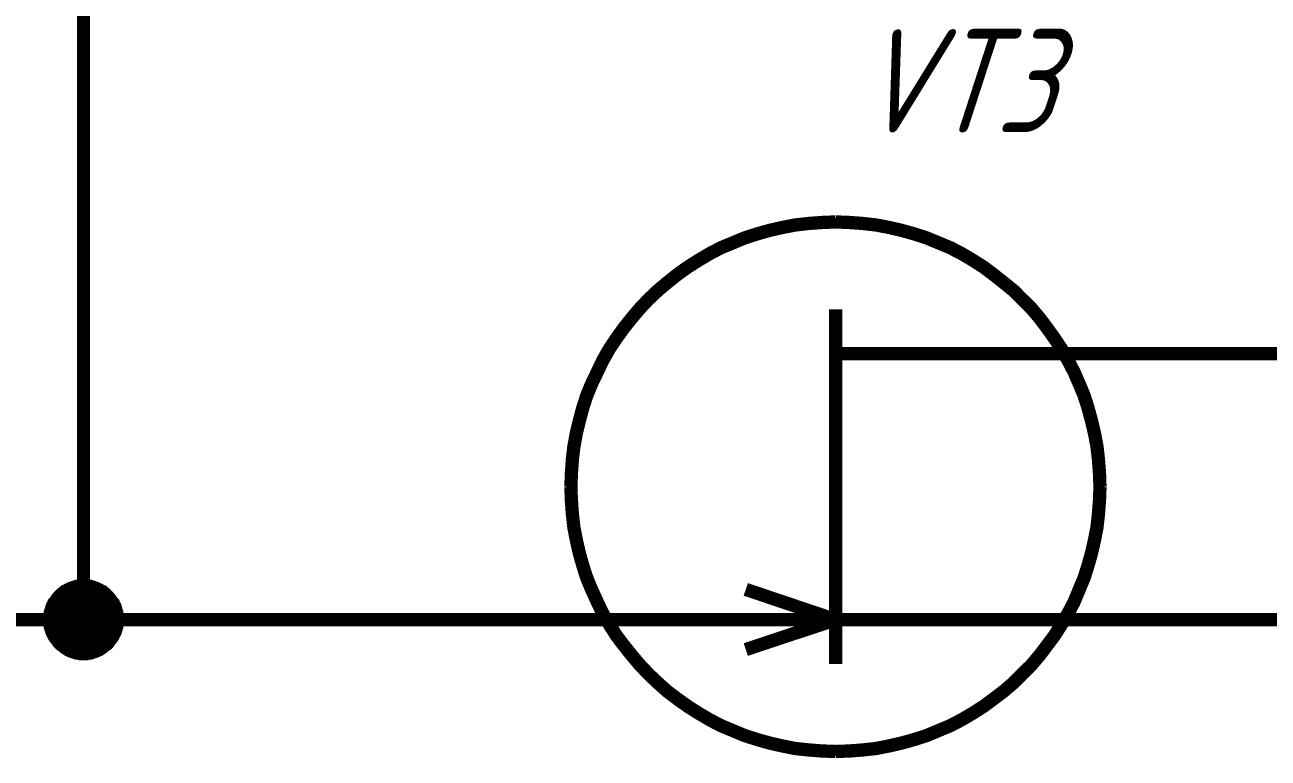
# Paper-space layout 'Layout1' of a CAD drawing. Header units: millimetres. Extents: x 0 to 420, y 0 to 297.
# Drawn here: x 238.78 to 266.88, y 119.52 to 136.08 of the extents above; entities that cross this region are included whole.
import ezdxf

# ---------------------------------------------------------------- set-up
doc = ezdxf.new("R2010")
doc.units = ezdxf.units.MM
doc.layers.add('Sheet', color=255, linetype='Continuous')
doc.styles.add('GOST', font='', dxfattribs={"oblique": 18})
doc.styles.get('GOST').set_extended_font_data('GOST type A')

psp = doc.layouts.get("Layout1")

# ---------------------------------------------------------------- linework, layer by layer
at = {"layer": 'Sheet'}
for points, const_width in [([(317.586, 147.64), (240.104, 147.64), (240.104, 122.643)], 0.3), ([(251.119, 125.641), (251.13, 125.944), (251.152, 126.259), (251.186, 126.551), (251.242, 126.854), (251.309, 127.135), (251.388, 127.427), (251.478, 127.707), (251.59, 127.977), (251.714, 128.235), (251.837, 128.494), (251.983, 128.752), (252.14, 128.988), (252.309, 129.223), (252.488, 129.448), (252.679, 129.673), (252.87, 129.875), (253.083, 130.077), (253.297, 130.257), (253.521, 130.436), (253.757, 130.605), (254.004, 130.762), (254.251, 130.908), (254.509, 131.043), (254.779, 131.155), (255.048, 131.267), (255.329, 131.357), (255.61, 131.436), (255.902, 131.503), (256.193, 131.559), (256.497, 131.593), (256.8, 131.615), (257.103, 131.627)], 0.3), ([(257.103, 131.627), (256.8, 131.615), (256.497, 131.593), (256.193, 131.559), (255.902, 131.503), (255.61, 131.436), (255.329, 131.357), (255.048, 131.267), (254.779, 131.155), (254.509, 131.043), (254.251, 130.908), (254.004, 130.762), (253.757, 130.605), (253.521, 130.436), (253.297, 130.257), (253.083, 130.077), (252.87, 129.875), (252.679, 129.673), (252.488, 129.448), (252.309, 129.223), (252.14, 128.988), (251.983, 128.752), (251.837, 128.494), (251.714, 128.235), (251.59, 127.977), (251.478, 127.707), (251.388, 127.427), (251.309, 127.135), (251.242, 126.854), (251.186, 126.551), (251.152, 126.259), (251.13, 125.944), (251.119, 125.641)], 0.3), ([(257.103, 131.627), (257.406, 131.615), (257.709, 131.593), (258.012, 131.559), (258.304, 131.503), (258.596, 131.436), (258.877, 131.357), (259.157, 131.267), (259.427, 131.155), (259.696, 131.043), (259.955, 130.908), (260.202, 130.762), (260.449, 130.605), (260.673, 130.436), (260.898, 130.257), (261.122, 130.077), (261.324, 129.875), (261.527, 129.673), (261.717, 129.448), (261.886, 129.223), (262.054, 128.988), (262.211, 128.752), (262.357, 128.494), (262.492, 128.235), (262.604, 127.977), (262.717, 127.707), (262.806, 127.427), (262.885, 127.135), (262.952, 126.854), (263.009, 126.551), (263.042, 126.259), (263.065, 125.944), (263.076, 125.641)], 0.3), ([(263.076, 125.641), (263.065, 125.944), (263.042, 126.259), (263.009, 126.551), (262.952, 126.854), (262.885, 127.135), (262.806, 127.427), (262.717, 127.707), (262.604, 127.977), (262.492, 128.235), (262.357, 128.494), (262.211, 128.752), (262.054, 128.988), (261.886, 129.223), (261.717, 129.448), (261.527, 129.673), (261.324, 129.875), (261.122, 130.077), (260.898, 130.257), (260.673, 130.436), (260.449, 130.605), (260.202, 130.762), (259.955, 130.908), (259.696, 131.043), (259.427, 131.155), (259.157, 131.267), (258.877, 131.357), (258.596, 131.436), (258.304, 131.503), (258.012, 131.559), (257.709, 131.593), (257.406, 131.615), (257.103, 131.627)], 0.3), ([(257.103, 125.641), (257.103, 129.65)], 0.3), ([(257.103, 129.65), (257.103, 121.644)], 0.3), ([(257.103, 128.651), (262.604, 128.651)], 0.3), ([(262.604, 128.651), (267.601, 128.651)], 0.3), ([(246.605, 122.643), (240.104, 122.643), (227.103, 122.643), (227.103, 127.64)], 0.3), ([(257.103, 119.667), (256.8, 119.678), (256.497, 119.701), (256.193, 119.734), (255.902, 119.791), (255.61, 119.858), (255.329, 119.937), (255.048, 120.026), (254.779, 120.139), (254.509, 120.251), (254.251, 120.386), (254.004, 120.532), (253.757, 120.689), (253.521, 120.857), (253.297, 121.026), (253.083, 121.217), (252.87, 121.419), (252.679, 121.621), (252.488, 121.846), (252.309, 122.07), (252.14, 122.295), (251.983, 122.542), (251.837, 122.789), (251.714, 123.047), (251.59, 123.317), (251.478, 123.586), (251.388, 123.867), (251.309, 124.148), (251.242, 124.44), (251.186, 124.732), (251.152, 125.035), (251.13, 125.338), (251.119, 125.641)], 0.3), ([(251.119, 125.641), (251.119, 125.641)], 0.3), ([(251.119, 125.641), (251.13, 125.338), (251.152, 125.035), (251.186, 124.732), (251.242, 124.44), (251.309, 124.148), (251.388, 123.867), (251.478, 123.586), (251.59, 123.317), (251.714, 123.047), (251.837, 122.789), (251.983, 122.542), (252.14, 122.295), (252.309, 122.07), (252.488, 121.846), (252.679, 121.621), (252.87, 121.419), (253.083, 121.217), (253.297, 121.026), (253.521, 120.857), (253.757, 120.689), (254.004, 120.532), (254.251, 120.386), (254.509, 120.251), (254.779, 120.139), (255.048, 120.026), (255.329, 119.937), (255.61, 119.858), (255.902, 119.791), (256.193, 119.734), (256.497, 119.701), (256.8, 119.678), (257.103, 119.667)], 0.3), ([(263.076, 125.641), (263.065, 125.338), (263.042, 125.035), (263.009, 124.732), (262.952, 124.44), (262.885, 124.148), (262.806, 123.867), (262.717, 123.586), (262.604, 123.317), (262.492, 123.047), (262.357, 122.789), (262.211, 122.542), (262.054, 122.295), (261.886, 122.07), (261.717, 121.846), (261.527, 121.621), (261.324, 121.419), (261.122, 121.217), (260.898, 121.026), (260.673, 120.857), (260.449, 120.689), (260.202, 120.532), (259.955, 120.386), (259.696, 120.251), (259.427, 120.139), (259.157, 120.026), (258.877, 119.937), (258.596, 119.858), (258.304, 119.791), (258.012, 119.734), (257.709, 119.701), (257.406, 119.678), (257.103, 119.667)], 0.3), ([(257.103, 119.667), (257.406, 119.678), (257.709, 119.701), (258.012, 119.734), (258.304, 119.791), (258.596, 119.858), (258.877, 119.937), (259.157, 120.026), (259.427, 120.139), (259.696, 120.251), (259.955, 120.386), (260.202, 120.532), (260.449, 120.689), (260.673, 120.857), (260.898, 121.026), (261.122, 121.217), (261.324, 121.419), (261.527, 121.621), (261.717, 121.846), (261.886, 122.07), (262.054, 122.295), (262.211, 122.542), (262.357, 122.789), (262.492, 123.047), (262.604, 123.317), (262.717, 123.586), (262.806, 123.867), (262.885, 124.148), (262.952, 124.44), (263.009, 124.732), (263.042, 125.035), (263.065, 125.338), (263.076, 125.641)], 0.3), ([(263.076, 125.641), (263.076, 125.641), (263.076, 125.641), (263.076, 125.641), (263.076, 125.641), (263.076, 125.641), (263.076, 125.641), (263.076, 125.641), (263.076, 125.641), (263.076, 125.641), (263.076, 125.641), (263.076, 125.641), (263.076, 125.641), (263.076, 125.641), (263.076, 125.641), (263.076, 125.641), (263.076, 125.641), (263.076, 125.641), (263.076, 125.641), (263.076, 125.641), (263.076, 125.641), (263.076, 125.641), (263.076, 125.641), (263.076, 125.641), (263.076, 125.641), (263.076, 125.641), (263.076, 125.641), (263.076, 125.641), (263.076, 125.641), (263.076, 125.641), (263.076, 125.641), (263.076, 125.641), (263.076, 125.641)], 0.3), ([(263.076, 125.641), (263.076, 125.641)], 0.3), ([(239.341, 122.643), (239.341, 122.688), (239.341, 122.722), (239.352, 122.755), (239.352, 122.8), (239.363, 122.834), (239.375, 122.868), (239.386, 122.912), (239.397, 122.946), (239.419, 122.98), (239.431, 123.014), (239.453, 123.036), (239.476, 123.07), (239.498, 123.103), (239.521, 123.126), (239.543, 123.16), (239.565, 123.182), (239.588, 123.204), (239.622, 123.238), (239.655, 123.261), (239.678, 123.283), (239.711, 123.294), (239.745, 123.317), (239.779, 123.328), (239.812, 123.35), (239.846, 123.362), (239.88, 123.373), (239.913, 123.384), (239.947, 123.395), (239.992, 123.395), (240.026, 123.407), (240.071, 123.407), (240.104, 123.407)], 0.3), ([(239.341, 122.643), (239.341, 122.688), (239.341, 122.722), (239.352, 122.755), (239.352, 122.8), (239.363, 122.834), (239.375, 122.868), (239.386, 122.912), (239.397, 122.946), (239.419, 122.98), (239.431, 123.014), (239.453, 123.036), (239.476, 123.07), (239.498, 123.103), (239.521, 123.126), (239.543, 123.16), (239.565, 123.182), (239.588, 123.204), (239.622, 123.238), (239.655, 123.261), (239.678, 123.283), (239.711, 123.294), (239.745, 123.317), (239.779, 123.328), (239.812, 123.35), (239.846, 123.362), (239.88, 123.373), (239.913, 123.384), (239.947, 123.395), (239.992, 123.395), (240.026, 123.407), (240.071, 123.407), (240.104, 123.407)], 0.3), ([(239.341, 122.643), (239.341, 122.688), (239.341, 122.722), (239.352, 122.755), (239.352, 122.8), (239.363, 122.834), (239.375, 122.868), (239.386, 122.912), (239.397, 122.946), (239.419, 122.98), (239.431, 123.014), (239.453, 123.036), (239.476, 123.07), (239.498, 123.103), (239.521, 123.126), (239.543, 123.16), (239.565, 123.182), (239.588, 123.204), (239.622, 123.238), (239.655, 123.261), (239.678, 123.283), (239.711, 123.294), (239.745, 123.317), (239.779, 123.328), (239.812, 123.35), (239.846, 123.362), (239.88, 123.373), (239.913, 123.384), (239.947, 123.395), (239.992, 123.395), (240.026, 123.407), (240.071, 123.407), (240.104, 123.407)], 0.3), ([(239.341, 122.643), (239.341, 122.688), (239.341, 122.722), (239.352, 122.755), (239.352, 122.8), (239.363, 122.834), (239.375, 122.868), (239.386, 122.912), (239.397, 122.946), (239.419, 122.98), (239.431, 123.014), (239.453, 123.036), (239.476, 123.07), (239.498, 123.103), (239.521, 123.126), (239.543, 123.16), (239.565, 123.182), (239.588, 123.204), (239.622, 123.238), (239.655, 123.261), (239.678, 123.283), (239.711, 123.294), (239.745, 123.317), (239.779, 123.328), (239.812, 123.35), (239.846, 123.362), (239.88, 123.373), (239.913, 123.384), (239.947, 123.395), (239.992, 123.395), (240.026, 123.407), (240.071, 123.407), (240.104, 123.407)], 0.3), ([(239.341, 122.643), (239.341, 122.688), (239.341, 122.722), (239.352, 122.755), (239.352, 122.8), (239.363, 122.834), (239.375, 122.868), (239.386, 122.912), (239.397, 122.946), (239.419, 122.98), (239.431, 123.014), (239.453, 123.036), (239.476, 123.07), (239.498, 123.103), (239.521, 123.126), (239.543, 123.16), (239.565, 123.182), (239.588, 123.204), (239.622, 123.238), (239.655, 123.261), (239.678, 123.283), (239.711, 123.294), (239.745, 123.317), (239.779, 123.328), (239.812, 123.35), (239.846, 123.362), (239.88, 123.373), (239.913, 123.384), (239.947, 123.395), (239.992, 123.395), (240.026, 123.407), (240.071, 123.407), (240.104, 123.407)], 0.0991), ([(239.341, 122.643), (239.341, 122.688), (239.341, 122.722), (239.352, 122.755), (239.352, 122.8), (239.363, 122.834), (239.375, 122.868), (239.386, 122.912), (239.397, 122.946), (239.419, 122.98), (239.431, 123.014), (239.453, 123.036), (239.476, 123.07), (239.498, 123.103), (239.521, 123.126), (239.543, 123.16), (239.565, 123.182), (239.588, 123.204), (239.622, 123.238), (239.655, 123.261), (239.678, 123.283), (239.711, 123.294), (239.745, 123.317), (239.779, 123.328), (239.812, 123.35), (239.846, 123.362), (239.88, 123.373), (239.913, 123.384), (239.947, 123.395), (239.992, 123.395), (240.026, 123.407), (240.071, 123.407), (240.104, 123.407)], 0.0991), ([(239.341, 122.643), (239.341, 122.688), (239.341, 122.722), (239.352, 122.755), (239.352, 122.8), (239.363, 122.834), (239.375, 122.868), (239.386, 122.912), (239.397, 122.946), (239.419, 122.98), (239.431, 123.014), (239.453, 123.036), (239.476, 123.07), (239.498, 123.103), (239.521, 123.126), (239.543, 123.16), (239.565, 123.182), (239.588, 123.204), (239.622, 123.238), (239.655, 123.261), (239.678, 123.283), (239.711, 123.294), (239.745, 123.317), (239.779, 123.328), (239.812, 123.35), (239.846, 123.362), (239.88, 123.373), (239.913, 123.384), (239.947, 123.395), (239.992, 123.395), (240.026, 123.407), (240.071, 123.407), (240.104, 123.407)], 0.0991), ([(239.341, 122.643), (239.341, 122.688), (239.341, 122.722), (239.352, 122.755), (239.352, 122.8), (239.363, 122.834), (239.375, 122.868), (239.386, 122.912), (239.397, 122.946), (239.419, 122.98), (239.431, 123.014), (239.453, 123.036), (239.476, 123.07), (239.498, 123.103), (239.521, 123.126), (239.543, 123.16), (239.565, 123.182), (239.588, 123.204), (239.622, 123.238), (239.655, 123.261), (239.678, 123.283), (239.711, 123.294), (239.745, 123.317), (239.779, 123.328), (239.812, 123.35), (239.846, 123.362), (239.88, 123.373), (239.913, 123.384), (239.947, 123.395), (239.992, 123.395), (240.026, 123.407), (240.071, 123.407), (240.104, 123.407)], 0.0991), ([(240.104, 123.407), (240.104, 123.407)], 0.3), ([(240.104, 123.407), (240.138, 123.407), (240.183, 123.407), (240.217, 123.395), (240.262, 123.395), (240.295, 123.384), (240.329, 123.373), (240.363, 123.362), (240.396, 123.35), (240.43, 123.328), (240.464, 123.317), (240.497, 123.294), (240.531, 123.283), (240.553, 123.261), (240.587, 123.238), (240.621, 123.204), (240.643, 123.182), (240.666, 123.16), (240.688, 123.126), (240.711, 123.103), (240.733, 123.07), (240.756, 123.036), (240.778, 123.014), (240.789, 122.98), (240.812, 122.946), (240.823, 122.912), (240.834, 122.868), (240.845, 122.834), (240.857, 122.8), (240.857, 122.755), (240.868, 122.722), (240.868, 122.688), (240.868, 122.643)], 0.3), ([(240.104, 123.407), (240.104, 123.407)], 0.3), ([(240.104, 123.407), (240.138, 123.407), (240.183, 123.407), (240.217, 123.395), (240.262, 123.395), (240.295, 123.384), (240.329, 123.373), (240.363, 123.362), (240.396, 123.35), (240.43, 123.328), (240.464, 123.317), (240.497, 123.294), (240.531, 123.283), (240.553, 123.261), (240.587, 123.238), (240.621, 123.204), (240.643, 123.182), (240.666, 123.16), (240.688, 123.126), (240.711, 123.103), (240.733, 123.07), (240.756, 123.036), (240.778, 123.014), (240.789, 122.98), (240.812, 122.946), (240.823, 122.912), (240.834, 122.868), (240.845, 122.834), (240.857, 122.8), (240.857, 122.755), (240.868, 122.722), (240.868, 122.688), (240.868, 122.643)], 0.3), ([(240.104, 123.407), (240.104, 123.407)], 0.3), ([(240.104, 123.407), (240.138, 123.407), (240.183, 123.407), (240.217, 123.395), (240.262, 123.395), (240.295, 123.384), (240.329, 123.373), (240.363, 123.362), (240.396, 123.35), (240.43, 123.328), (240.464, 123.317), (240.497, 123.294), (240.531, 123.283), (240.553, 123.261), (240.587, 123.238), (240.621, 123.204), (240.643, 123.182), (240.666, 123.16), (240.688, 123.126), (240.711, 123.103), (240.733, 123.07), (240.756, 123.036), (240.778, 123.014), (240.789, 122.98), (240.812, 122.946), (240.823, 122.912), (240.834, 122.868), (240.845, 122.834), (240.857, 122.8), (240.857, 122.755), (240.868, 122.722), (240.868, 122.688), (240.868, 122.643)], 0.3), ([(240.104, 123.407), (240.104, 123.407)], 0.3), ([(240.104, 123.407), (240.138, 123.407), (240.183, 123.407), (240.217, 123.395), (240.262, 123.395), (240.295, 123.384), (240.329, 123.373), (240.363, 123.362), (240.396, 123.35), (240.43, 123.328), (240.464, 123.317), (240.497, 123.294), (240.531, 123.283), (240.553, 123.261), (240.587, 123.238), (240.621, 123.204), (240.643, 123.182), (240.666, 123.16), (240.688, 123.126), (240.711, 123.103), (240.733, 123.07), (240.756, 123.036), (240.778, 123.014), (240.789, 122.98), (240.812, 122.946), (240.823, 122.912), (240.834, 122.868), (240.845, 122.834), (240.857, 122.8), (240.857, 122.755), (240.868, 122.722), (240.868, 122.688), (240.868, 122.643)], 0.3), ([(240.104, 123.407), (240.104, 123.407)], 0.0991), ([(240.104, 123.407), (240.138, 123.407), (240.183, 123.407), (240.217, 123.395), (240.262, 123.395), (240.295, 123.384), (240.329, 123.373), (240.363, 123.362), (240.396, 123.35), (240.43, 123.328), (240.464, 123.317), (240.497, 123.294), (240.531, 123.283), (240.553, 123.261), (240.587, 123.238), (240.621, 123.204), (240.643, 123.182), (240.666, 123.16), (240.688, 123.126), (240.711, 123.103), (240.733, 123.07), (240.756, 123.036), (240.778, 123.014), (240.789, 122.98), (240.812, 122.946), (240.823, 122.912), (240.834, 122.868), (240.845, 122.834), (240.857, 122.8), (240.857, 122.755), (240.868, 122.722), (240.868, 122.688), (240.868, 122.643)], 0.0991), ([(240.104, 123.407), (240.104, 123.407)], 0.0991), ([(240.104, 123.407), (240.138, 123.407), (240.183, 123.407), (240.217, 123.395), (240.262, 123.395), (240.295, 123.384), (240.329, 123.373), (240.363, 123.362), (240.396, 123.35), (240.43, 123.328), (240.464, 123.317), (240.497, 123.294), (240.531, 123.283), (240.553, 123.261), (240.587, 123.238), (240.621, 123.204), (240.643, 123.182), (240.666, 123.16), (240.688, 123.126), (240.711, 123.103), (240.733, 123.07), (240.756, 123.036), (240.778, 123.014), (240.789, 122.98), (240.812, 122.946), (240.823, 122.912), (240.834, 122.868), (240.845, 122.834), (240.857, 122.8), (240.857, 122.755), (240.868, 122.722), (240.868, 122.688), (240.868, 122.643)], 0.0991), ([(240.104, 123.407), (240.104, 123.407)], 0.0991), ([(240.104, 123.407), (240.138, 123.407), (240.183, 123.407), (240.217, 123.395), (240.262, 123.395), (240.295, 123.384), (240.329, 123.373), (240.363, 123.362), (240.396, 123.35), (240.43, 123.328), (240.464, 123.317), (240.497, 123.294), (240.531, 123.283), (240.553, 123.261), (240.587, 123.238), (240.621, 123.204), (240.643, 123.182), (240.666, 123.16), (240.688, 123.126), (240.711, 123.103), (240.733, 123.07), (240.756, 123.036), (240.778, 123.014), (240.789, 122.98), (240.812, 122.946), (240.823, 122.912), (240.834, 122.868), (240.845, 122.834), (240.857, 122.8), (240.857, 122.755), (240.868, 122.722), (240.868, 122.688), (240.868, 122.643)], 0.0991), ([(240.104, 123.407), (240.104, 123.407)], 0.0991), ([(240.104, 123.407), (240.138, 123.407), (240.183, 123.407), (240.217, 123.395), (240.262, 123.395), (240.295, 123.384), (240.329, 123.373), (240.363, 123.362), (240.396, 123.35), (240.43, 123.328), (240.464, 123.317), (240.497, 123.294), (240.531, 123.283), (240.553, 123.261), (240.587, 123.238), (240.621, 123.204), (240.643, 123.182), (240.666, 123.16), (240.688, 123.126), (240.711, 123.103), (240.733, 123.07), (240.756, 123.036), (240.778, 123.014), (240.789, 122.98), (240.812, 122.946), (240.823, 122.912), (240.834, 122.868), (240.845, 122.834), (240.857, 122.8), (240.857, 122.755), (240.868, 122.722), (240.868, 122.688), (240.868, 122.643)], 0.0991), ([(255.071, 123.328), (257.103, 122.643)], 0.3), ([(240.104, 121.879), (240.071, 121.879), (240.026, 121.879), (239.992, 121.891), (239.947, 121.891), (239.913, 121.902), (239.88, 121.913), (239.846, 121.924), (239.812, 121.935), (239.779, 121.958), (239.745, 121.969), (239.711, 121.992), (239.678, 122.014), (239.655, 122.037), (239.622, 122.059), (239.588, 122.081), (239.565, 122.104), (239.543, 122.126), (239.521, 122.16), (239.498, 122.194), (239.476, 122.216), (239.453, 122.25), (239.431, 122.284), (239.419, 122.317), (239.397, 122.351), (239.386, 122.385), (239.375, 122.418), (239.363, 122.452), (239.352, 122.486), (239.352, 122.531), (239.341, 122.564), (239.341, 122.609), (239.341, 122.643)], 0.3), ([(239.341, 122.643), (239.341, 122.643)], 0.3), ([(240.104, 121.879), (240.071, 121.879), (240.026, 121.879), (239.992, 121.891), (239.947, 121.891), (239.913, 121.902), (239.88, 121.913), (239.846, 121.924), (239.812, 121.935), (239.779, 121.958), (239.745, 121.969), (239.711, 121.992), (239.678, 122.014), (239.655, 122.037), (239.622, 122.059), (239.588, 122.081), (239.565, 122.104), (239.543, 122.126), (239.521, 122.16), (239.498, 122.194), (239.476, 122.216), (239.453, 122.25), (239.431, 122.284), (239.419, 122.317), (239.397, 122.351), (239.386, 122.385), (239.375, 122.418), (239.363, 122.452), (239.352, 122.486), (239.352, 122.531), (239.341, 122.564), (239.341, 122.609), (239.341, 122.643)], 0.3), ([(239.341, 122.643), (239.341, 122.643)], 0.3), ([(240.104, 121.879), (240.071, 121.879), (240.026, 121.879), (239.992, 121.891), (239.947, 121.891), (239.913, 121.902), (239.88, 121.913), (239.846, 121.924), (239.812, 121.935), (239.779, 121.958), (239.745, 121.969), (239.711, 121.992), (239.678, 122.014), (239.655, 122.037), (239.622, 122.059), (239.588, 122.081), (239.565, 122.104), (239.543, 122.126), (239.521, 122.16), (239.498, 122.194), (239.476, 122.216), (239.453, 122.25), (239.431, 122.284), (239.419, 122.317), (239.397, 122.351), (239.386, 122.385), (239.375, 122.418), (239.363, 122.452), (239.352, 122.486), (239.352, 122.531), (239.341, 122.564), (239.341, 122.609), (239.341, 122.643)], 0.3), ([(239.341, 122.643), (239.341, 122.643)], 0.3), ([(240.104, 121.879), (240.071, 121.879), (240.026, 121.879), (239.992, 121.891), (239.947, 121.891), (239.913, 121.902), (239.88, 121.913), (239.846, 121.924), (239.812, 121.935), (239.779, 121.958), (239.745, 121.969), (239.711, 121.992), (239.678, 122.014), (239.655, 122.037), (239.622, 122.059), (239.588, 122.081), (239.565, 122.104), (239.543, 122.126), (239.521, 122.16), (239.498, 122.194), (239.476, 122.216), (239.453, 122.25), (239.431, 122.284), (239.419, 122.317), (239.397, 122.351), (239.386, 122.385), (239.375, 122.418), (239.363, 122.452), (239.352, 122.486), (239.352, 122.531), (239.341, 122.564), (239.341, 122.609), (239.341, 122.643)], 0.3), ([(239.341, 122.643), (239.341, 122.643)], 0.3), ([(240.868, 122.643), (240.868, 122.609), (240.868, 122.564), (240.857, 122.531), (240.857, 122.486), (240.845, 122.452), (240.834, 122.418), (240.823, 122.385), (240.812, 122.351), (240.789, 122.317), (240.778, 122.284), (240.756, 122.25), (240.733, 122.216), (240.711, 122.194), (240.688, 122.16), (240.666, 122.126), (240.643, 122.104), (240.621, 122.081), (240.587, 122.059), (240.553, 122.037), (240.531, 122.014), (240.497, 121.992), (240.464, 121.969), (240.43, 121.958), (240.396, 121.935), (240.363, 121.924), (240.329, 121.913), (240.295, 121.902), (240.262, 121.891), (240.217, 121.891), (240.183, 121.879), (240.138, 121.879), (240.104, 121.879)], 0.3), ([(240.868, 122.643), (240.868, 122.609), (240.868, 122.564), (240.857, 122.531), (240.857, 122.486), (240.845, 122.452), (240.834, 122.418), (240.823, 122.385), (240.812, 122.351), (240.789, 122.317), (240.778, 122.284), (240.756, 122.25), (240.733, 122.216), (240.711, 122.194), (240.688, 122.16), (240.666, 122.126), (240.643, 122.104), (240.621, 122.081), (240.587, 122.059), (240.553, 122.037), (240.531, 122.014), (240.497, 121.992), (240.464, 121.969), (240.43, 121.958), (240.396, 121.935), (240.363, 121.924), (240.329, 121.913), (240.295, 121.902), (240.262, 121.891), (240.217, 121.891), (240.183, 121.879), (240.138, 121.879), (240.104, 121.879)], 0.3), ([(240.868, 122.643), (240.868, 122.609), (240.868, 122.564), (240.857, 122.531), (240.857, 122.486), (240.845, 122.452), (240.834, 122.418), (240.823, 122.385), (240.812, 122.351), (240.789, 122.317), (240.778, 122.284), (240.756, 122.25), (240.733, 122.216), (240.711, 122.194), (240.688, 122.16), (240.666, 122.126), (240.643, 122.104), (240.621, 122.081), (240.587, 122.059), (240.553, 122.037), (240.531, 122.014), (240.497, 121.992), (240.464, 121.969), (240.43, 121.958), (240.396, 121.935), (240.363, 121.924), (240.329, 121.913), (240.295, 121.902), (240.262, 121.891), (240.217, 121.891), (240.183, 121.879), (240.138, 121.879), (240.104, 121.879)], 0.3), ([(240.868, 122.643), (240.868, 122.609), (240.868, 122.564), (240.857, 122.531), (240.857, 122.486), (240.845, 122.452), (240.834, 122.418), (240.823, 122.385), (240.812, 122.351), (240.789, 122.317), (240.778, 122.284), (240.756, 122.25), (240.733, 122.216), (240.711, 122.194), (240.688, 122.16), (240.666, 122.126), (240.643, 122.104), (240.621, 122.081), (240.587, 122.059), (240.553, 122.037), (240.531, 122.014), (240.497, 121.992), (240.464, 121.969), (240.43, 121.958), (240.396, 121.935), (240.363, 121.924), (240.329, 121.913), (240.295, 121.902), (240.262, 121.891), (240.217, 121.891), (240.183, 121.879), (240.138, 121.879), (240.104, 121.879)], 0.3), ([(240.868, 122.643), (240.868, 122.643), (240.868, 122.643), (240.868, 122.643), (240.868, 122.643), (240.868, 122.643), (240.868, 122.643), (240.868, 122.643), (240.868, 122.643), (240.868, 122.643), (240.868, 122.643), (240.868, 122.643), (240.868, 122.643), (240.868, 122.643), (240.868, 122.643), (240.868, 122.643), (240.868, 122.643), (240.868, 122.643), (240.868, 122.643), (240.868, 122.643), (240.868, 122.643), (240.868, 122.643), (240.868, 122.643), (240.868, 122.643), (240.868, 122.643), (240.868, 122.643), (240.868, 122.643), (240.868, 122.643), (240.868, 122.643), (240.868, 122.643), (240.868, 122.643), (240.868, 122.643), (240.868, 122.643)], 0.3), ([(240.868, 122.643), (240.868, 122.643)], 0.3), ([(240.868, 122.643), (240.868, 122.643), (240.868, 122.643), (240.868, 122.643), (240.868, 122.643), (240.868, 122.643), (240.868, 122.643), (240.868, 122.643), (240.868, 122.643), (240.868, 122.643), (240.868, 122.643), (240.868, 122.643), (240.868, 122.643), (240.868, 122.643), (240.868, 122.643), (240.868, 122.643), (240.868, 122.643), (240.868, 122.643), (240.868, 122.643), (240.868, 122.643), (240.868, 122.643), (240.868, 122.643), (240.868, 122.643), (240.868, 122.643), (240.868, 122.643), (240.868, 122.643), (240.868, 122.643), (240.868, 122.643), (240.868, 122.643), (240.868, 122.643), (240.868, 122.643), (240.868, 122.643), (240.868, 122.643)], 0.3), ([(240.868, 122.643), (240.868, 122.643)], 0.3), ([(240.868, 122.643), (240.868, 122.643), (240.868, 122.643), (240.868, 122.643), (240.868, 122.643), (240.868, 122.643), (240.868, 122.643), (240.868, 122.643), (240.868, 122.643), (240.868, 122.643), (240.868, 122.643), (240.868, 122.643), (240.868, 122.643), (240.868, 122.643), (240.868, 122.643), (240.868, 122.643), (240.868, 122.643), (240.868, 122.643), (240.868, 122.643), (240.868, 122.643), (240.868, 122.643), (240.868, 122.643), (240.868, 122.643), (240.868, 122.643), (240.868, 122.643), (240.868, 122.643), (240.868, 122.643), (240.868, 122.643), (240.868, 122.643), (240.868, 122.643), (240.868, 122.643), (240.868, 122.643), (240.868, 122.643)], 0.3), ([(240.868, 122.643), (240.868, 122.643)], 0.3), ([(240.868, 122.643), (240.868, 122.643), (240.868, 122.643), (240.868, 122.643), (240.868, 122.643), (240.868, 122.643), (240.868, 122.643), (240.868, 122.643), (240.868, 122.643), (240.868, 122.643), (240.868, 122.643), (240.868, 122.643), (240.868, 122.643), (240.868, 122.643), (240.868, 122.643), (240.868, 122.643), (240.868, 122.643), (240.868, 122.643), (240.868, 122.643), (240.868, 122.643), (240.868, 122.643), (240.868, 122.643), (240.868, 122.643), (240.868, 122.643), (240.868, 122.643), (240.868, 122.643), (240.868, 122.643), (240.868, 122.643), (240.868, 122.643), (240.868, 122.643), (240.868, 122.643), (240.868, 122.643), (240.868, 122.643)], 0.3), ([(240.868, 122.643), (240.868, 122.643)], 0.3), ([(251.601, 122.643), (246.605, 122.643)], 0.3), ([(257.103, 122.643), (251.601, 122.643)], 0.3), ([(257.103, 122.643), (255.071, 121.969)], 0.3), ([(257.103, 122.643), (262.604, 122.643)], 0.3), ([(262.604, 122.643), (267.601, 122.643)], 0.3), ([(240.104, 121.879), (240.071, 121.879), (240.026, 121.879), (239.992, 121.891), (239.947, 121.891), (239.913, 121.902), (239.88, 121.913), (239.846, 121.924), (239.812, 121.935), (239.779, 121.958), (239.745, 121.969), (239.711, 121.992), (239.678, 122.014), (239.655, 122.037), (239.622, 122.059), (239.588, 122.081), (239.565, 122.104), (239.543, 122.126), (239.521, 122.16), (239.498, 122.194), (239.476, 122.216), (239.453, 122.25), (239.431, 122.284), (239.419, 122.317), (239.397, 122.351), (239.386, 122.385), (239.375, 122.418), (239.363, 122.452), (239.352, 122.486), (239.352, 122.531), (239.341, 122.564), (239.341, 122.609), (239.341, 122.643)], 0.0991), ([(239.341, 122.643), (239.341, 122.643)], 0.0991), ([(240.104, 121.879), (240.071, 121.879), (240.026, 121.879), (239.992, 121.891), (239.947, 121.891), (239.913, 121.902), (239.88, 121.913), (239.846, 121.924), (239.812, 121.935), (239.779, 121.958), (239.745, 121.969), (239.711, 121.992), (239.678, 122.014), (239.655, 122.037), (239.622, 122.059), (239.588, 122.081), (239.565, 122.104), (239.543, 122.126), (239.521, 122.16), (239.498, 122.194), (239.476, 122.216), (239.453, 122.25), (239.431, 122.284), (239.419, 122.317), (239.397, 122.351), (239.386, 122.385), (239.375, 122.418), (239.363, 122.452), (239.352, 122.486), (239.352, 122.531), (239.341, 122.564), (239.341, 122.609), (239.341, 122.643)], 0.0991), ([(239.341, 122.643), (239.341, 122.643)], 0.0991), ([(240.104, 121.879), (240.071, 121.879), (240.026, 121.879), (239.992, 121.891), (239.947, 121.891), (239.913, 121.902), (239.88, 121.913), (239.846, 121.924), (239.812, 121.935), (239.779, 121.958), (239.745, 121.969), (239.711, 121.992), (239.678, 122.014), (239.655, 122.037), (239.622, 122.059), (239.588, 122.081), (239.565, 122.104), (239.543, 122.126), (239.521, 122.16), (239.498, 122.194), (239.476, 122.216), (239.453, 122.25), (239.431, 122.284), (239.419, 122.317), (239.397, 122.351), (239.386, 122.385), (239.375, 122.418), (239.363, 122.452), (239.352, 122.486), (239.352, 122.531), (239.341, 122.564), (239.341, 122.609), (239.341, 122.643)], 0.0991), ([(239.341, 122.643), (239.341, 122.643)], 0.0991), ([(240.104, 121.879), (240.071, 121.879), (240.026, 121.879), (239.992, 121.891), (239.947, 121.891), (239.913, 121.902), (239.88, 121.913), (239.846, 121.924), (239.812, 121.935), (239.779, 121.958), (239.745, 121.969), (239.711, 121.992), (239.678, 122.014), (239.655, 122.037), (239.622, 122.059), (239.588, 122.081), (239.565, 122.104), (239.543, 122.126), (239.521, 122.16), (239.498, 122.194), (239.476, 122.216), (239.453, 122.25), (239.431, 122.284), (239.419, 122.317), (239.397, 122.351), (239.386, 122.385), (239.375, 122.418), (239.363, 122.452), (239.352, 122.486), (239.352, 122.531), (239.341, 122.564), (239.341, 122.609), (239.341, 122.643)], 0.0991), ([(239.341, 122.643), (239.341, 122.643)], 0.0991), ([(240.868, 122.643), (240.868, 122.609), (240.868, 122.564), (240.857, 122.531), (240.857, 122.486), (240.845, 122.452), (240.834, 122.418), (240.823, 122.385), (240.812, 122.351), (240.789, 122.317), (240.778, 122.284), (240.756, 122.25), (240.733, 122.216), (240.711, 122.194), (240.688, 122.16), (240.666, 122.126), (240.643, 122.104), (240.621, 122.081), (240.587, 122.059), (240.553, 122.037), (240.531, 122.014), (240.497, 121.992), (240.464, 121.969), (240.43, 121.958), (240.396, 121.935), (240.363, 121.924), (240.329, 121.913), (240.295, 121.902), (240.262, 121.891), (240.217, 121.891), (240.183, 121.879), (240.138, 121.879), (240.104, 121.879)], 0.0991), ([(240.868, 122.643), (240.868, 122.609), (240.868, 122.564), (240.857, 122.531), (240.857, 122.486), (240.845, 122.452), (240.834, 122.418), (240.823, 122.385), (240.812, 122.351), (240.789, 122.317), (240.778, 122.284), (240.756, 122.25), (240.733, 122.216), (240.711, 122.194), (240.688, 122.16), (240.666, 122.126), (240.643, 122.104), (240.621, 122.081), (240.587, 122.059), (240.553, 122.037), (240.531, 122.014), (240.497, 121.992), (240.464, 121.969), (240.43, 121.958), (240.396, 121.935), (240.363, 121.924), (240.329, 121.913), (240.295, 121.902), (240.262, 121.891), (240.217, 121.891), (240.183, 121.879), (240.138, 121.879), (240.104, 121.879)], 0.0991), ([(240.868, 122.643), (240.868, 122.609), (240.868, 122.564), (240.857, 122.531), (240.857, 122.486), (240.845, 122.452), (240.834, 122.418), (240.823, 122.385), (240.812, 122.351), (240.789, 122.317), (240.778, 122.284), (240.756, 122.25), (240.733, 122.216), (240.711, 122.194), (240.688, 122.16), (240.666, 122.126), (240.643, 122.104), (240.621, 122.081), (240.587, 122.059), (240.553, 122.037), (240.531, 122.014), (240.497, 121.992), (240.464, 121.969), (240.43, 121.958), (240.396, 121.935), (240.363, 121.924), (240.329, 121.913), (240.295, 121.902), (240.262, 121.891), (240.217, 121.891), (240.183, 121.879), (240.138, 121.879), (240.104, 121.879)], 0.0991), ([(240.868, 122.643), (240.868, 122.609), (240.868, 122.564), (240.857, 122.531), (240.857, 122.486), (240.845, 122.452), (240.834, 122.418), (240.823, 122.385), (240.812, 122.351), (240.789, 122.317), (240.778, 122.284), (240.756, 122.25), (240.733, 122.216), (240.711, 122.194), (240.688, 122.16), (240.666, 122.126), (240.643, 122.104), (240.621, 122.081), (240.587, 122.059), (240.553, 122.037), (240.531, 122.014), (240.497, 121.992), (240.464, 121.969), (240.43, 121.958), (240.396, 121.935), (240.363, 121.924), (240.329, 121.913), (240.295, 121.902), (240.262, 121.891), (240.217, 121.891), (240.183, 121.879), (240.138, 121.879), (240.104, 121.879)], 0.0991), ([(240.868, 122.643), (240.868, 122.643), (240.868, 122.643), (240.868, 122.643), (240.868, 122.643), (240.868, 122.643), (240.868, 122.643), (240.868, 122.643), (240.868, 122.643), (240.868, 122.643), (240.868, 122.643), (240.868, 122.643), (240.868, 122.643), (240.868, 122.643), (240.868, 122.643), (240.868, 122.643), (240.868, 122.643), (240.868, 122.643), (240.868, 122.643), (240.868, 122.643), (240.868, 122.643), (240.868, 122.643), (240.868, 122.643), (240.868, 122.643), (240.868, 122.643), (240.868, 122.643), (240.868, 122.643), (240.868, 122.643), (240.868, 122.643), (240.868, 122.643), (240.868, 122.643), (240.868, 122.643), (240.868, 122.643)], 0.0991), ([(240.868, 122.643), (240.868, 122.643)], 0.0991), ([(240.868, 122.643), (240.868, 122.643), (240.868, 122.643), (240.868, 122.643), (240.868, 122.643), (240.868, 122.643), (240.868, 122.643), (240.868, 122.643), (240.868, 122.643), (240.868, 122.643), (240.868, 122.643), (240.868, 122.643), (240.868, 122.643), (240.868, 122.643), (240.868, 122.643), (240.868, 122.643), (240.868, 122.643), (240.868, 122.643), (240.868, 122.643), (240.868, 122.643), (240.868, 122.643), (240.868, 122.643), (240.868, 122.643), (240.868, 122.643), (240.868, 122.643), (240.868, 122.643), (240.868, 122.643), (240.868, 122.643), (240.868, 122.643), (240.868, 122.643), (240.868, 122.643), (240.868, 122.643), (240.868, 122.643)], 0.0991), ([(240.868, 122.643), (240.868, 122.643)], 0.0991), ([(240.868, 122.643), (240.868, 122.643), (240.868, 122.643), (240.868, 122.643), (240.868, 122.643), (240.868, 122.643), (240.868, 122.643), (240.868, 122.643), (240.868, 122.643), (240.868, 122.643), (240.868, 122.643), (240.868, 122.643), (240.868, 122.643), (240.868, 122.643), (240.868, 122.643), (240.868, 122.643), (240.868, 122.643), (240.868, 122.643), (240.868, 122.643), (240.868, 122.643), (240.868, 122.643), (240.868, 122.643), (240.868, 122.643), (240.868, 122.643), (240.868, 122.643), (240.868, 122.643), (240.868, 122.643), (240.868, 122.643), (240.868, 122.643), (240.868, 122.643), (240.868, 122.643), (240.868, 122.643), (240.868, 122.643)], 0.0991), ([(240.868, 122.643), (240.868, 122.643)], 0.0991), ([(240.868, 122.643), (240.868, 122.643), (240.868, 122.643), (240.868, 122.643), (240.868, 122.643), (240.868, 122.643), (240.868, 122.643), (240.868, 122.643), (240.868, 122.643), (240.868, 122.643), (240.868, 122.643), (240.868, 122.643), (240.868, 122.643), (240.868, 122.643), (240.868, 122.643), (240.868, 122.643), (240.868, 122.643), (240.868, 122.643), (240.868, 122.643), (240.868, 122.643), (240.868, 122.643), (240.868, 122.643), (240.868, 122.643), (240.868, 122.643), (240.868, 122.643), (240.868, 122.643), (240.868, 122.643), (240.868, 122.643), (240.868, 122.643), (240.868, 122.643), (240.868, 122.643), (240.868, 122.643), (240.868, 122.643)], 0.0991), ([(240.868, 122.643), (240.868, 122.643)], 0.0991)]:
    psp.add_lwpolyline(points, dxfattribs=dict(at, const_width=const_width))
at = {"layer": 'Sheet', "const_width": 0.762}
psp.add_lwpolyline([(239.723, 122.651, 1), (240.485, 122.651, 1)], format="xyb", close=True, dxfattribs=at)

# ---------------------------------------------------------------- texts
at = {"layer": 'Sheet', "style": 'GOST', "oblique": 18}
psp.add_text('VT3', height=2.3358, dxfattribs=at).set_placement((257.53, 133.648))

doc.saveas('drawing.dxf')
